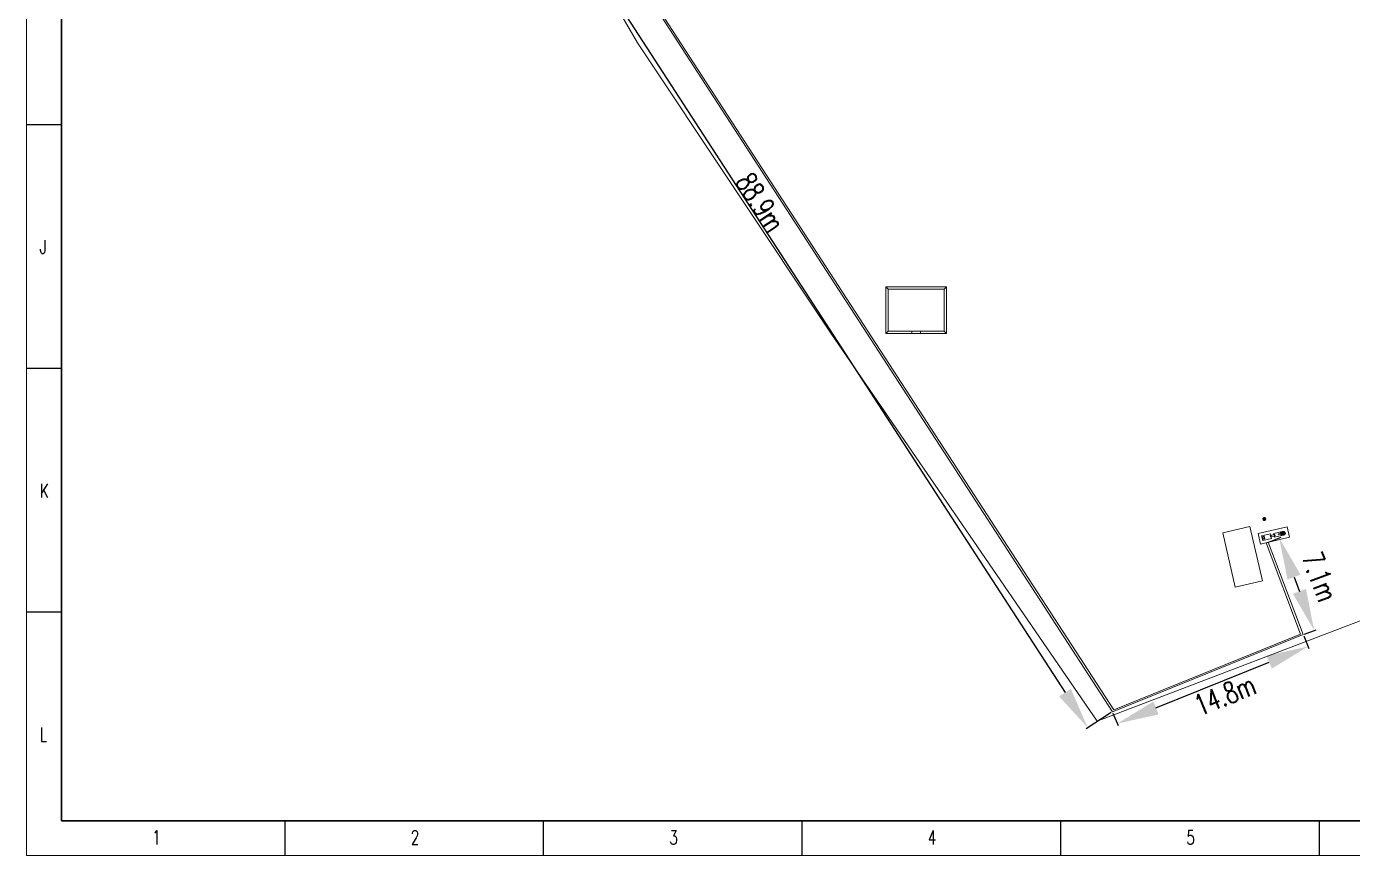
# Model space of a CAD drawing. Header units: inches. Extents: x -430764 to 256483, y 7374 to 217374.
# Drawn here: x -430764 to -335570, y 7374 to 66898 of the extents above; entities that cross this region are included whole.
import ezdxf

# ---------------------------------------------------------------- set-up
doc = ezdxf.new("R2010")
doc.units = ezdxf.units.IN
doc.header["$MEASUREMENT"] = 0
doc.linetypes.add('CABLETRAYLAYOUT-EMBED 2_DWG$0$HIDDEN2', pattern=[0.1875, 0.125, -0.0625])
for name, color, linetype, lineweight in [('Buildings', 7, 'Continuous', 5), ('Cable Tray Instruments', 7, 'Continuous', 13), ('Cable Trench', 7, 'Continuous', 13), ('CABLETRAYLAYOUT-EMBED 2_DWG$0$DwgTemplate', 7, 'Continuous', 9)]:
    doc.layers.add(name, color=color, linetype=linetype, lineweight=lineweight)
doc.styles.add('HZTXT', font='simplexs.shx', dxfattribs={"width": 0.7, "bigfont": 'hztxt.shx'})
doc.styles.add('TEG BORDER', font='txt_qlt.shx', dxfattribs={"width": 0.7, "bigfont": 'hztxt.shx'})
doc.dimstyles.new('标注 1：500', dxfattribs={"dimtxt": 1500, "dimasz": 3000, "dimexe": 150, "dimexo": 100, "dimgap": 50, "dimtad": 1, "dimdec": 0, "dimdsep": 46, "dimtxsty": 'HZTXT', "dimcen": 9, "dimclrd": 4, "dimclre": 4, "dimclrt": 2, "dimazin": 2, "dimtfac": 1, "dimtdec": 0, "dimtmove": 2, "dimatfit": 3, "dimfxl": 250, "dimtolj": 1, "dimtzin": 0, "dimarcsym": 0})

# ---------------------------------------------------------------- blocks, each defined once
blk = doc.blocks.new('TEG BORDER A2')
at = {"linetype": 'Continuous'}
for p, q in [((5, 415), (5, 5)), ((5, 5), (489, 5))]:
    blk.add_line(p, q, dxfattribs=at)
for p, q in [((0, 105), (5, 105)), ((0, 70), (5, 70)), ((0, 35), (5, 35)), ((37.12, 0), (37.12, 5)), ((74.25, 0), (74.25, 5)), ((111.38, 0), (111.38, 5)), ((148.5, 0), (148.5, 5)), ((185.63, 0), (185.63, 5))]:
    blk.add_line(p, q)
at = {"color": 5, "lineweight": 15}
blk.add_lwpolyline([(0, 420), (594, 420), (594, 0), (0, 0)], close=True, dxfattribs=at)
blk.add_lwpolyline([(5, 415), (589, 415), (589, 5), (5, 5)], close=True)
at = {"char_height": 2, "width": 2, "style": 'TEG BORDER'}
for s, insert, attachment_point in [('J', (1.91, 88.39), 1), ('K', (1.91, 53.39), 1), ('L', (1.91, 18.39), 1), ('1', (18.05, 1.59), 7), ('2', (55.17, 1.59), 7), ('3', (92.3, 1.59), 7), ('4', (129.42, 1.59), 7), ('5', (166.55, 1.59), 7)]:
    blk.add_mtext(s, dxfattribs=dict(at, insert=insert, attachment_point=attachment_point))
blk = doc.blocks.new('*D61')
at = {"layer": 'Cable Tray Instruments', "color": 4, "lineweight": -2, "transparency": 16777216}
for p, q in [((-401235, 92195), (-403049, 91019)), ((-401290, 88583), (-356207, 19067)), ((-352887, 17644), (-354701, 16468))]:
    blk.add_line(p, q, dxfattribs=at)
at = {"layer": 'Cable Tray Instruments', "color": 4, "transparency": 16777216}
for points in [[(-400871, 88855), (-401710, 88311), (-402923, 91100)], [(-355788, 19339), (-356627, 18794), (-354575, 16549)]]:
    blk.add_solid(points, dxfattribs=at)
at = {"layer": 'Defpoints', "color": 0, "transparency": 16777216}
for p in [(-401152, 92249), (-352803, 17698), (-354575, 16549)]:
    blk.add_point(p, dxfattribs=at)
at = {"layer": 'Cable Tray Instruments', "transparency": 16777216, "insert": (-378078, 54260), "char_height": 1500, "attachment_point": 5, "rotation": 302.96439, "style": 'HZTXT'}
blk.add_mtext('\\A1;88.9m', dxfattribs=at)
blk = doc.blocks.new('*D62')
at = {"layer": 'Cable Tray Instruments', "color": 4, "lineweight": -2, "transparency": 16777216}
for p, q in [((-339072, 23142), (-338708, 22241)), ((-349677, 17968), (-341546, 21255)), ((-352766, 17605), (-352402, 16705))]:
    blk.add_line(p, q, dxfattribs=at)
at = {"layer": 'Cable Tray Instruments', "color": 4, "transparency": 16777216}
for points in [[(-341733, 21719), (-341358, 20792), (-338764, 22380)], [(-349864, 18432), (-349489, 17505), (-352458, 16844)]]:
    blk.add_solid(points, dxfattribs=at)
at = {"layer": 'Defpoints', "color": 0, "transparency": 16777216}
for p in [(-339110, 23234), (-338764, 22380), (-352803, 17698)]:
    blk.add_point(p, dxfattribs=at)
at = {"layer": 'Cable Tray Instruments', "transparency": 16777216, "insert": (-344729, 18906), "char_height": 1500, "attachment_point": 5, "rotation": 22.01229, "style": 'HZTXT'}
blk.add_mtext('\\A1;14.8m', dxfattribs=at)
blk = doc.blocks.new('*D63')
at = {"layer": 'Cable Tray Instruments', "color": 4, "lineweight": -2, "transparency": 16777216}
for p, q in [((-341524, 29905), (-340686, 30222)), ((-339765, 27362), (-339379, 26340)), ((-339016, 23270), (-338178, 23586))]:
    blk.add_line(p, q, dxfattribs=at)
at = {"layer": 'Cable Tray Instruments', "color": 4, "transparency": 16777216}
for points in [[(-339298, 27539), (-340233, 27186), (-340826, 30169)], [(-338911, 26516), (-339846, 26163), (-338318, 23533)]]:
    blk.add_solid(points, dxfattribs=at)
at = {"layer": 'Defpoints', "color": 0, "transparency": 16777216}
for p in [(-341618, 29869), (-339110, 23234), (-338318, 23533)]:
    blk.add_point(p, dxfattribs=at)
at = {"layer": 'Cable Tray Instruments', "transparency": 16777216, "insert": (-337895, 27383), "char_height": 1500, "attachment_point": 5, "rotation": 290.70481, "style": 'HZTXT'}
blk.add_mtext('\\A1;7.1m', dxfattribs=at)

msp = doc.modelspace()

# ---------------------------------------------------------------- linework, layer by layer
at = {"layer": 'Buildings', "color": 5, "linetype": 'CABLETRAYLAYOUT-EMBED 2_DWG$0$HIDDEN2'}
for p, q in [((-369069.8593, 48203.26392), (-364719.8593, 48203.26392)), ((-369069.8593, 48203.26392), (-369069.8593, 44853.26392)), ((-368894.8593, 48028.26392), (-364894.8593, 48028.26392)), ((-368894.8593, 45028.26392), (-368894.8593, 48028.26392)), ((-364894.8593, 48028.26392), (-368894.8593, 48028.26392)), ((-368894.8593, 48028.26392), (-368894.8593, 45028.26392)), ((-364894.8593, 48028.26392), (-364894.8593, 45028.26392)), ((-364894.8593, 45028.26392), (-364894.8593, 48028.26392)), ((-364719.8593, 44853.26392), (-364719.8593, 48203.26392)), ((-369069.8593, 44853.26392), (-364719.8593, 44853.26392)), ((-364894.8593, 45028.26392), (-368894.8593, 45028.26392)), ((-368894.8593, 45028.26392), (-364894.8593, 45028.26392)), ((-367194.8593, 45028.26392), (-366594.8593, 45028.26392)), ((-367194.8593, 44853.26392), (-367194.8593, 45028.26392)), ((-366594.8593, 45028.26392), (-367194.8593, 45028.26392)), ((-367194.8593, 45028.26392), (-367194.8593, 44853.26392)), ((-367194.8593, 44853.26392), (-366594.8593, 44853.26392)), ((-366594.8593, 44853.26392), (-367194.8593, 44853.26392)), ((-366594.8593, 45028.26392), (-366594.8593, 44853.26392)), ((-366594.8593, 45028.26392), (-366594.8593, 44853.26392))]:
    msp.add_line(p, q, dxfattribs=at)
at = {"layer": 'Buildings', "color": 5, "linetype": 'Continuous'}
for p, q in [((-369069.8593, 48203.26392), (-369069.8593, 44853.26392)), ((-364719.8593, 48203.26392), (-369069.8593, 48203.26392)), ((-364894.8593, 48028.26392), (-368894.8593, 48028.26392)), ((-368894.8593, 45028.26392), (-368894.8593, 48028.26392)), ((-364894.8593, 48028.26392), (-364894.8593, 45028.26392)), ((-364719.8593, 44853.26392), (-364719.8593, 48203.26392)), ((-369069.8593, 44853.26392), (-364719.8593, 44853.26392)), ((-364894.8593, 45028.26392), (-368894.8593, 45028.26392))]:
    msp.add_line(p, q, dxfattribs=at)
at = {"layer": 'Cable Tray Instruments', "color": 6}
msp.add_line((-341617.56493, 29869.43796), (-341774.70287, 29832.89973), dxfattribs=at)
at = {"layer": 'Cable Trench', "color": 6, "linetype": 'Continuous'}
for p, q in [((-401151.53987, 92249.03052), (-352803.48821, 17698.20075)), ((-352697.12131, 17839.15642), (-401000.25043, 92182.57409)), ((-341774.70287, 29832.89973), (-339299.96064, 23268.52407)), ((-339109.70522, 23234.26465), (-341617.56493, 29869.43796)), ((-352803.48821, 17698.20075), (-339109.71811, 23234.26099)), ((-339299.96064, 23268.52407), (-352697.12131, 17839.15642))]:
    msp.add_line(p, q, dxfattribs=at)
at = {"layer": 'CABLETRAYLAYOUT-EMBED 2_DWG$0$DwgTemplate', "color": 252, "linetype": 'Continuous'}
for p, q in [((-386907.04718, 65728.3781), (-404754.21751, 96713.82744)), ((-373022.79508, 44871.72482), (-386907.04718, 65728.3781)), ((-353894.8593, 17028.26392), (-373022.79508, 44871.72482)), ((-341985.8593, 31601.76392), (-341803.8593, 31601.76392)), ((-341985.8593, 31601.76392), (-341803.8593, 31601.76392)), ((-341985.8593, 31601.76392), (-341985.8593, 31581.76392)), ((-341985.8593, 31601.76392), (-341985.8593, 31581.76392)), ((-341985.8593, 31581.76392), (-341985.8593, 31601.76392)), ((-341985.8593, 31581.76392), (-341985.8593, 31601.76392)), ((-341803.8593, 31601.76392), (-341985.8593, 31601.76392)), ((-341803.8593, 31601.76392), (-341985.8593, 31601.76392)), ((-341803.8593, 31581.76392), (-341985.8593, 31581.76392)), ((-341803.8593, 31581.76392), (-341985.8593, 31581.76392)), ((-341985.8593, 31581.76392), (-341803.8593, 31581.76392)), ((-341985.8593, 31581.76392), (-341803.8593, 31581.76392)), ((-341814.8593, 31581.76392), (-341974.8593, 31581.76392)), ((-341814.8593, 31581.76392), (-341974.8593, 31581.76392)), ((-341974.8593, 31581.76392), (-341974.8593, 31474.76392)), ((-341974.8593, 31581.76392), (-341974.8593, 31474.76392)), ((-341974.8593, 31474.76392), (-341974.8593, 31581.76392)), ((-341974.8593, 31474.76392), (-341974.8593, 31581.76392)), ((-341974.8593, 31581.76392), (-341814.8593, 31581.76392)), ((-341974.8593, 31581.76392), (-341814.8593, 31581.76392)), ((-341814.8593, 31474.76392), (-341974.8593, 31474.76392)), ((-341814.8593, 31474.76392), (-341974.8593, 31474.76392)), ((-341974.8593, 31474.76392), (-341814.8593, 31474.76392)), ((-341974.8593, 31474.76392), (-341814.8593, 31474.76392)), ((-341954.8593, 31621.76392), (-341914.8593, 31621.76392)), ((-341914.8593, 31621.76392), (-341954.8593, 31621.76392)), ((-341954.8593, 31621.76392), (-341914.8593, 31621.76392)), ((-341914.8593, 31621.76392), (-341954.8593, 31621.76392)), ((-341954.8593, 31621.76392), (-341954.8593, 31601.76392)), ((-341914.8593, 31601.76392), (-341954.8593, 31601.76392)), ((-341954.8593, 31601.76392), (-341914.8593, 31601.76392)), ((-341934.8593, 31604.76392), (-341854.8593, 31604.76392)), ((-341934.8593, 31604.76392), (-341854.8593, 31604.76392)), ((-341934.8593, 31601.76392), (-341934.8593, 31604.76392)), ((-341934.8593, 31601.76392), (-341934.8593, 31604.76392)), ((-341854.8593, 31604.76392), (-341934.8593, 31604.76392)), ((-341854.8593, 31604.76392), (-341934.8593, 31604.76392)), ((-341854.8593, 31604.76392), (-341934.8593, 31604.76392)), ((-341854.8593, 31604.76392), (-341934.8593, 31604.76392)), ((-341934.8593, 31601.76392), (-341934.8593, 31604.76392)), ((-341934.8593, 31601.76392), (-341934.8593, 31604.76392)), ((-341934.8593, 31604.76392), (-341934.8593, 31601.76392)), ((-341934.8593, 31604.76392), (-341934.8593, 31601.76392)), ((-341934.8593, 31604.76392), (-341934.8593, 31601.76392)), ((-341934.8593, 31604.76392), (-341934.8593, 31601.76392)), ((-341934.8593, 31604.76392), (-341854.8593, 31604.76392)), ((-341934.8593, 31604.76392), (-341854.8593, 31604.76392)), ((-341934.8593, 31601.76392), (-341854.8593, 31601.76392)), ((-341934.8593, 31601.76392), (-341854.8593, 31601.76392)), ((-341854.8593, 31601.76392), (-341934.8593, 31601.76392)), ((-341854.8593, 31601.76392), (-341934.8593, 31601.76392)), ((-341934.8593, 31601.76392), (-341854.8593, 31601.76392)), ((-341934.8593, 31601.76392), (-341854.8593, 31601.76392)), ((-341854.8593, 31601.76392), (-341934.8593, 31601.76392)), ((-341854.8593, 31601.76392), (-341934.8593, 31601.76392)), ((-341930.40204, 31605.26392), (-341930.40204, 31604.76392)), ((-341930.40204, 31605.26392), (-341930.40204, 31604.76392)), ((-341895.0467, 31605.26392), (-341930.40204, 31605.26392)), ((-341895.0467, 31605.26392), (-341930.40204, 31605.26392)), ((-341928.98783, 31605.26392), (-341930.40204, 31605.26392)), ((-341928.98783, 31605.26392), (-341930.40204, 31605.26392)), ((-341930.40204, 31604.76392), (-341930.40204, 31604.26392)), ((-341930.40204, 31604.76392), (-341930.40204, 31604.26392)), ((-341930.40204, 31604.26392), (-341928.98783, 31604.26392)), ((-341930.40204, 31604.26392), (-341928.98783, 31604.26392)), ((-341930.40204, 31604.26392), (-341895.0467, 31604.26392)), ((-341895.0467, 31604.26392), (-341930.40204, 31604.26392)), ((-341928.98783, 31604.76392), (-341928.98783, 31605.26392)), ((-341928.98783, 31604.76392), (-341928.98783, 31605.26392)), ((-341928.98783, 31605.26392), (-341893.63249, 31605.26392)), ((-341893.63249, 31605.26392), (-341928.98783, 31605.26392)), ((-341928.98783, 31604.26392), (-341928.98783, 31604.76392)), ((-341928.98783, 31604.26392), (-341928.98783, 31604.76392)), ((-341893.63249, 31604.26392), (-341928.98783, 31604.26392)), ((-341893.63249, 31604.26392), (-341928.98783, 31604.26392)), ((-341924.8593, 31646.76392), (-341864.8593, 31646.76392)), ((-341864.8593, 31646.76392), (-341924.8593, 31646.76392)), ((-341924.8593, 31646.76392), (-341864.8593, 31646.76392)), ((-341864.8593, 31646.76392), (-341924.8593, 31646.76392)), ((-341924.8593, 31646.76392), (-341924.8593, 31621.76392)), ((-341924.8593, 31621.76392), (-341924.8593, 31601.76392)), ((-341864.8593, 31601.76392), (-341924.8593, 31601.76392)), ((-341924.8593, 31601.76392), (-341864.8593, 31601.76392)), ((-341914.8593, 31621.76392), (-341914.8593, 31605.26392)), ((-341914.8593, 31605.26392), (-341914.8593, 31601.76392)), ((-341895.0467, 31604.26392), (-341895.0467, 31605.26392)), ((-341895.0467, 31604.26392), (-341895.0467, 31605.26392)), ((-341895.0467, 31605.26392), (-341893.63249, 31605.26392)), ((-341895.0467, 31605.26392), (-341893.63249, 31605.26392)), ((-341893.63249, 31604.26392), (-341895.0467, 31604.26392)), ((-341893.63249, 31604.26392), (-341895.0467, 31604.26392)), ((-341893.63249, 31605.26392), (-341893.63249, 31604.76392)), ((-341893.63249, 31605.26392), (-341893.63249, 31604.76392)), ((-341893.63249, 31604.76392), (-341893.63249, 31604.26392)), ((-341893.63249, 31604.76392), (-341893.63249, 31604.26392)), ((-341874.8593, 31621.76392), (-341834.8593, 31621.76392)), ((-341834.8593, 31621.76392), (-341874.8593, 31621.76392)), ((-341874.8593, 31621.76392), (-341834.8593, 31621.76392)), ((-341834.8593, 31621.76392), (-341874.8593, 31621.76392)), ((-341874.8593, 31621.76392), (-341874.8593, 31604.76392)), ((-341874.8593, 31604.76392), (-341874.8593, 31601.76392)), ((-341834.8593, 31601.76392), (-341874.8593, 31601.76392)), ((-341874.8593, 31601.76392), (-341834.8593, 31601.76392)), ((-341864.8593, 31646.76392), (-341864.8593, 31621.76392)), ((-341864.8593, 31621.76392), (-341864.8593, 31601.76392)), ((-341854.8593, 31604.76392), (-341854.8593, 31601.76392)), ((-341854.8593, 31604.76392), (-341854.8593, 31601.76392)), ((-341854.8593, 31604.76392), (-341854.8593, 31601.76392)), ((-341854.8593, 31604.76392), (-341854.8593, 31601.76392)), ((-341854.8593, 31601.76392), (-341854.8593, 31604.76392)), ((-341854.8593, 31601.76392), (-341854.8593, 31604.76392)), ((-341854.8593, 31601.76392), (-341854.8593, 31604.76392)), ((-341854.8593, 31601.76392), (-341854.8593, 31604.76392)), ((-341834.8593, 31621.76392), (-341834.8593, 31601.76392)), ((-341814.8593, 31474.76392), (-341814.8593, 31581.76392)), ((-341814.8593, 31474.76392), (-341814.8593, 31581.76392)), ((-341814.8593, 31581.76392), (-341814.8593, 31474.76392)), ((-341814.8593, 31581.76392), (-341814.8593, 31474.76392)), ((-341803.8593, 31601.76392), (-341803.8593, 31581.76392)), ((-341803.8593, 31601.76392), (-341803.8593, 31581.76392)), ((-341803.8593, 31581.76392), (-341803.8593, 31601.76392)), ((-341803.8593, 31581.76392), (-341803.8593, 31601.76392)), ((-344889.35316, 30537.98706), (-342941.32214, 30990.94969)), ((-342941.32214, 30990.94969), (-344889.35316, 30537.98706)), ((-342941.32214, 30990.94969), (-344889.35316, 30537.98706)), ((-342941.32214, 30990.94969), (-344889.35316, 30537.98706)), ((-343983.42791, 26641.92502), (-344889.35316, 30537.98706)), ((-343983.42791, 26641.92502), (-344889.35316, 30537.98706)), ((-344889.35316, 30537.98706), (-343983.42791, 26641.92502)), ((-344889.35316, 30537.98706), (-343983.42791, 26641.92502)), ((-342035.39689, 27094.88765), (-342941.32214, 30990.94969)), ((-342035.39689, 27094.88765), (-342941.32214, 30990.94969)), ((-342941.32214, 30990.94969), (-342035.39689, 27094.88765)), ((-342941.32214, 30990.94969), (-342035.39689, 27094.88765)), ((-342352.47302, 30489.09652), (-340263.20975, 30974.89894)), ((-342352.47302, 30489.09652), (-340263.20975, 30974.89894)), ((-340263.20975, 30974.89894), (-342352.47302, 30489.09652)), ((-340263.20975, 30974.89894), (-342352.47302, 30489.09652)), ((-342352.47302, 30489.09652), (-342178.08241, 29739.10458)), ((-342352.47302, 30489.09652), (-342178.08241, 29739.10458)), ((-342178.08241, 29739.10458), (-342352.47302, 30489.09652)), ((-342352.47302, 30489.09652), (-342178.08241, 29739.10458)), ((-342091.60255, 30334.15267), (-341467.25861, 30479.3272)), ((-341387.99015, 30138.42177), (-341467.25861, 30479.3272)), ((-341467.25861, 30479.3272), (-341387.99015, 30138.42177)), ((-341387.99015, 30138.42177), (-341467.25861, 30479.3272)), ((-341467.25861, 30479.3272), (-341387.99015, 30138.42177)), ((-341225.69246, 30499.56324), (-340490.31075, 30670.55663)), ((-341162.27769, 30226.83889), (-341225.69246, 30499.56324)), ((-341225.69246, 30499.56324), (-341162.27769, 30226.83889)), ((-341162.27769, 30226.83889), (-341225.69246, 30499.56324)), ((-341225.69246, 30499.56324), (-341162.27769, 30226.83889)), ((-340900.23149, 30462.47279), (-340465.43461, 30563.5732)), ((-340900.23149, 30462.47279), (-340465.43461, 30563.5732)), ((-340886.569, 30403.7153), (-340900.23149, 30462.47279)), ((-340900.23149, 30462.47279), (-340886.569, 30403.7153)), ((-340886.569, 30403.7153), (-340900.23149, 30462.47279)), ((-340900.23149, 30462.47279), (-340886.569, 30403.7153)), ((-340886.569, 30403.7153), (-340451.77213, 30504.81571)), ((-340886.569, 30403.7153), (-340451.77213, 30504.81571)), ((-340582.9351, 30607.9522), (-340729.03742, 30573.98)), ((-340729.03742, 30573.98), (-340582.9351, 30607.9522)), ((-340719.97817, 30535.01938), (-340729.03742, 30573.98)), ((-340729.03742, 30573.98), (-340719.97817, 30535.01938)), ((-340729.03742, 30573.98), (-340683.74116, 30379.1769)), ((-340683.74116, 30379.1769), (-340729.03742, 30573.98)), ((-340719.97817, 30535.01938), (-340603.09631, 30562.19714)), ((-340603.09631, 30562.19714), (-340719.97817, 30535.01938)), ((-340692.80041, 30418.13752), (-340719.97817, 30535.01938)), ((-340719.97817, 30535.01938), (-340692.80041, 30418.13752)), ((-340582.9351, 30607.9522), (-340603.09631, 30562.19714)), ((-340582.9351, 30607.9522), (-340603.09631, 30562.19714)), ((-340603.09631, 30562.19714), (-340575.91855, 30445.31528)), ((-340575.91855, 30445.31528), (-340603.09631, 30562.19714)), ((-340537.63883, 30413.1491), (-340582.9351, 30607.9522)), ((-340582.9351, 30607.9522), (-340537.63883, 30413.1491)), ((-340426.89598, 30397.83229), (-340490.31075, 30670.55663)), ((-340490.31075, 30670.55663), (-340426.89598, 30397.83229)), ((-340426.89598, 30397.83229), (-340490.31075, 30670.55663)), ((-340490.31075, 30670.55663), (-340426.89598, 30397.83229)), ((-340465.43461, 30563.5732), (-340430.29433, 30571.74413)), ((-340465.43461, 30563.5732), (-340430.29433, 30571.74413)), ((-340451.77213, 30504.81571), (-340416.63184, 30512.98665)), ((-340451.77213, 30504.81571), (-340416.63184, 30512.98665)), ((-340440.72096, 30616.58537), (-340423.65037, 30620.55469)), ((-340440.72096, 30616.58537), (-340423.65037, 30620.55469)), ((-340406.20521, 30468.14541), (-340440.72096, 30616.58537)), ((-340440.72096, 30616.58537), (-340406.20521, 30468.14541)), ((-340406.20521, 30468.14541), (-340440.72096, 30616.58537)), ((-340440.72096, 30616.58537), (-340406.20521, 30468.14541)), ((-340416.63184, 30512.98665), (-340430.29433, 30571.74413)), ((-340416.63184, 30512.98665), (-340430.29433, 30571.74413)), ((-340389.13462, 30472.11472), (-340423.65037, 30620.55469)), ((-340423.65037, 30620.55469), (-340389.13462, 30472.11472)), ((-340389.13462, 30472.11472), (-340423.65037, 30620.55469)), ((-340423.65037, 30620.55469), (-340389.13462, 30472.11472)), ((-340406.20521, 30468.14541), (-340389.13462, 30472.11472)), ((-340406.20521, 30468.14541), (-340389.13462, 30472.11472)), ((-340088.81914, 30224.907), (-340263.20975, 30974.89894)), ((-340263.20975, 30974.89894), (-340088.81914, 30224.907)), ((-340263.20975, 30974.89894), (-340088.81914, 30224.907)), ((-340263.20975, 30974.89894), (-340088.81914, 30224.907)), ((-340088.81914, 30224.907), (-342178.08241, 29739.10458)), ((-340088.81914, 30224.907), (-342178.08241, 29739.10458)), ((-342178.08241, 29739.10458), (-340088.81914, 30224.907)), ((-342178.08241, 29739.10458), (-340088.81914, 30224.907)), ((-342012.33409, 29993.24725), (-342091.60255, 30334.15267)), ((-342091.60255, 30334.15267), (-342012.33409, 29993.24725)), ((-342012.33409, 29993.24725), (-342091.60255, 30334.15267)), ((-342091.60255, 30334.15267), (-342012.33409, 29993.24725)), ((-341912.12565, 30298.88441), (-342058.22797, 30264.91221)), ((-342058.22797, 30264.91221), (-341912.12565, 30298.88441)), ((-342058.22797, 30264.91221), (-342012.93171, 30070.10911)), ((-342012.93171, 30070.10911), (-342058.22797, 30264.91221)), ((-342019.94826, 30232.74603), (-342058.22797, 30264.91221)), ((-342019.94826, 30232.74603), (-342058.22797, 30264.91221)), ((-342019.94826, 30232.74603), (-341903.06639, 30259.92379)), ((-341903.06639, 30259.92379), (-342019.94826, 30232.74603)), ((-341992.7705, 30115.86417), (-342019.94826, 30232.74603)), ((-342019.94826, 30232.74603), (-341992.7705, 30115.86417)), ((-342012.93171, 30070.10911), (-341992.7705, 30115.86417)), ((-342012.93171, 30070.10911), (-341992.7705, 30115.86417)), ((-342012.93171, 30070.10911), (-341866.82938, 30104.08131)), ((-341866.82938, 30104.08131), (-342012.93171, 30070.10911)), ((-342012.33409, 29993.24725), (-341387.99015, 30138.42177)), ((-341875.88864, 30143.04193), (-341992.7705, 30115.86417)), ((-341992.7705, 30115.86417), (-341875.88864, 30143.04193)), ((-341912.12565, 30298.88441), (-341903.06639, 30259.92379)), ((-341912.12565, 30298.88441), (-341903.06639, 30259.92379)), ((-341866.82938, 30104.08131), (-341912.12565, 30298.88441)), ((-341912.12565, 30298.88441), (-341866.82938, 30104.08131)), ((-341903.06639, 30259.92379), (-341875.88864, 30143.04193)), ((-341875.88864, 30143.04193), (-341903.06639, 30259.92379)), ((-341875.88864, 30143.04193), (-341866.82938, 30104.08131)), ((-341866.82938, 30104.08131), (-341875.88864, 30143.04193)), ((-341474.16399, 30349.38682), (-341438.94844, 30357.57526)), ((-341451.51586, 30251.98527), (-341474.16399, 30349.38682)), ((-341474.16399, 30349.38682), (-341451.51586, 30251.98527)), ((-341451.51586, 30251.98527), (-341474.16399, 30349.38682)), ((-341474.16399, 30349.38682), (-341451.51586, 30251.98527)), ((-341451.51586, 30251.98527), (-341416.30031, 30260.17371)), ((-341438.94844, 30357.57526), (-341205.30914, 30411.90184)), ((-341416.30031, 30260.17371), (-341182.66101, 30314.50029)), ((-341205.30914, 30411.90184), (-341133.25856, 30428.65528)), ((-341182.66101, 30314.50029), (-341110.61043, 30331.25373)), ((-341162.27769, 30226.83889), (-340426.89598, 30397.83229)), ((-341110.61043, 30331.25373), (-341133.25856, 30428.65528)), ((-341133.25856, 30428.65528), (-341110.61043, 30331.25373)), ((-341110.61043, 30331.25373), (-341133.25856, 30428.65528)), ((-341133.25856, 30428.65528), (-341110.61043, 30331.25373)), ((-340575.91855, 30445.31528), (-340692.80041, 30418.13752)), ((-340692.80041, 30418.13752), (-340575.91855, 30445.31528)), ((-340683.74116, 30379.1769), (-340692.80041, 30418.13752)), ((-340683.74116, 30379.1769), (-340692.80041, 30418.13752)), ((-340683.74116, 30379.1769), (-340537.63883, 30413.1491)), ((-340537.63883, 30413.1491), (-340683.74116, 30379.1769)), ((-340575.91855, 30445.31528), (-340537.63883, 30413.1491)), ((-340575.91855, 30445.31528), (-340537.63883, 30413.1491)), ((-325365.7082, 27906.99351), (-353894.8593, 17028.26392)), ((-342035.39689, 27094.88765), (-343983.42791, 26641.92502)), ((-342035.39689, 27094.88765), (-343983.42791, 26641.92502)), ((-343983.42791, 26641.92502), (-342035.39689, 27094.88765)), ((-342035.39689, 27094.88765), (-343983.42791, 26641.92502))]:
    msp.add_line(p, q, dxfattribs=at)
at = {"layer": 'CABLETRAYLAYOUT-EMBED 2_DWG$0$DwgTemplate', "color": 7, "linetype": 'Continuous'}
for p, q in [((-368894.8593, 48028.26392), (-369069.8593, 48203.26392)), ((-369069.8593, 48203.26392), (-368894.8593, 48028.26392)), ((-364719.8593, 48203.26392), (-364894.8593, 48028.26392)), ((-364894.8593, 48028.26392), (-364719.8593, 48203.26392)), ((-368894.8593, 45028.26392), (-369069.8593, 44853.26392)), ((-369069.8593, 44853.26392), (-368894.8593, 45028.26392)), ((-364719.8593, 44853.26392), (-364894.8593, 45028.26392)), ((-364894.8593, 45028.26392), (-364719.8593, 44853.26392))]:
    msp.add_line(p, q, dxfattribs=at)
at = {"layer": 'CABLETRAYLAYOUT-EMBED 2_DWG$0$DwgTemplate', "color": 252, "linetype": 'Continuous'}
for centre, radius in [((-341894.8593, 31528.26392), 30), ((-341894.8593, 31528.26392), 30), ((-341894.8593, 31528.26392), 30), ((-341894.8593, 31528.26392), 30), ((-341894.8593, 31528.26392), 25), ((-341894.8593, 31528.26392), 25), ((-341894.8593, 31528.26392), 25), ((-341894.8593, 31528.26392), 25), ((-341894.8593, 31528.26392), 15), ((-341894.8593, 31528.26392), 15), ((-341894.8593, 31528.26392), 15), ((-341894.8593, 31528.26392), 15), ((-340554.16051, 30504.1782), 76.2), ((-340554.16051, 30504.1782), 76.2), ((-340554.16051, 30504.1782), 76.2), ((-340554.16051, 30504.1782), 76.2), ((-340554.16051, 30504.1782), 30.1625), ((-340554.16051, 30504.1782), 30.1625), ((-340554.16051, 30504.1782), 30.1625), ((-340554.16051, 30504.1782), 30.1625)]:
    msp.add_circle(centre, radius, dxfattribs=at)
for start, end in [(146.6015114908, 180), (180, 33.3984885092), (146.6015114908, 180), (180, 33.3984885092), (137.5992598899, 146.6015114908), (137.5992598899, 146.6015114908), (123.398488511, 137.5992598899), (123.398488511, 137.5992598899), (120.9297473485, 123.398488511), (120.9297473485, 123.398488511), (105.9756829194, 120.9297473485), (105.9756829194, 120.9297473485), (74.0243170806, 105.9756829194), (74.0243170806, 105.9756829194), (59.0702526515, 74.0243170806), (59.0702526515, 74.0243170806), (56.601511489, 59.0702526515), (56.601511489, 59.0702526515), (42.4007401101, 56.601511489), (42.4007401101, 56.601511489), (33.3984885092, 42.4007401101), (33.3984885092, 42.4007401101)]:
    msp.add_arc((-341894.8593, 31528.26392), 109, start, end, dxfattribs=at)

# ---------------------------------------------------------------- block references
at = {"xscale": 500, "yscale": 500, "zscale": 500}
msp.add_blockref('TEG BORDER A2', (-430764.34041, 7373.87141), dxfattribs=at)

# ---------------------------------------------------------------- dimensions: what is measured, and where the dimension line sits
at = {"layer": 'Cable Tray Instruments', "color": 6}
dim = msp.add_aligned_dim(p1=(-401151.55004, 92249.09218), p2=(-352803.48821, 17698.20075), distance=-2111.13764, dimstyle='标注 1：500', override={"dimdec": 1, "dimlfac": 0.001, "dimpost": 'm', "dimclrt": 256}, dxfattribs=at)
dim.commit()
dim.dimension.update_dxf_attribs({"geometry": '*D61', "text_midpoint": (-378077.57531, 54260.23334)})
for base, p1, p2, angle, picture, middle in [((-338318.12017, 23533.45567), (-341617.56493, 29869.43796), (-339109.70522, 23234.26465), 290.7048105287, '*D63', (-337895.00064, 27382.61514)), ((-338764.31926, 22379.89665), (-352803.48821, 17698.20075), (-339109.71811, 23234.26099), 22.0122931768, '*D62', (-344728.89623, 18906.31281))]:
    dim = msp.add_linear_dim(base=base, p1=p1, p2=p2, angle=angle, dimstyle='标注 1：500', override={"dimdec": 1, "dimlfac": 0.001, "dimpost": 'm', "dimclrt": 256}, dxfattribs=at)
    dim.commit()
    dim.dimension.update_dxf_attribs({"geometry": picture, "text_midpoint": middle, "dimtype": 161})

doc.saveas('drawing.dxf')
